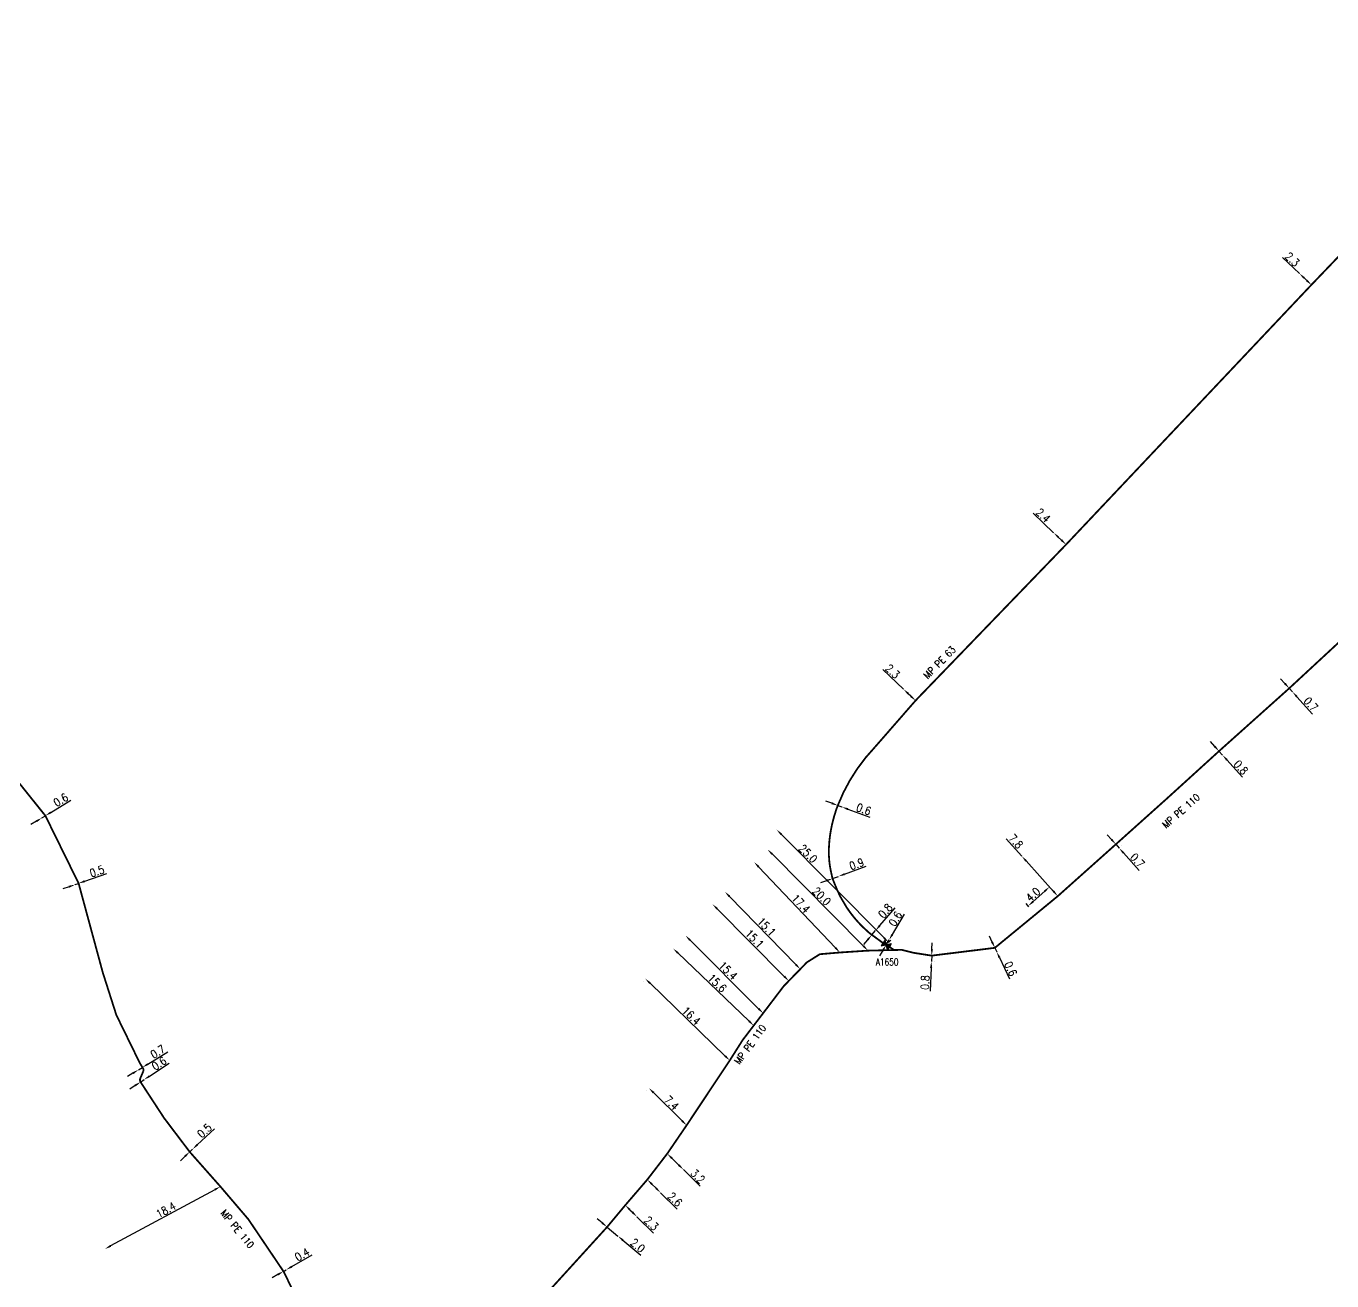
# Model space of a CAD drawing. Header units: millimetres. Extents: x 184308 to 185001, y 126998 to 128012.
# Drawn here: x 184574 to 184756.8, y 127266.4 to 127442.1 of the extents above; entities that cross this region are included whole.
import ezdxf
from ezdxf.enums import TextEntityAlignment as Align

# ---------------------------------------------------------------- set-up
doc = ezdxf.new("R2010")
doc.units = ezdxf.units.MM
doc.header["$PDMODE"] = 34
doc.layers.get('0').update_dxf_attribs({"linetype": 'CONTINUOUS'})
doc.layers.get('DEFPOINTS').update_dxf_attribs({"linetype": 'CONTINUOUS'})
doc.layers.add('G_120', color=4, linetype='CONTINUOUS')
doc.layers.add('G_300', color=7, linetype='CONTINUOUS')
doc.styles.add('G_ROMANS', font='ROMANS.SHX', dxfattribs={"width": 0.75})
doc.styles.get("Standard").update_dxf_attribs({"font": 'romans.shx', "width": 0.85})
doc.linetypes.add('G_TYPB_PE', pattern='A,5,-0.3,["o",Standard,S=1.5,R=0,X=0,Y=-0.5],-1.65', length=6.95)
doc.dimstyles.get("Standard").update_dxf_attribs({"dimtxt": 1.5, "dimasz": 1.2, "dimexe": 0.625, "dimexo": 0.625, "dimgap": 0.25, "dimtad": 1, "dimdec": 1, "dimzin": 0, "dimdsep": 46, "dimtxsty": 'Standard', "dimcen": -0.5, "dimadec": 0, "dimazin": 0, "dimtfac": 1, "dimtdec": 1, "dimtmove": 0, "dimatfit": 3, "dimfxl": 0, "dimtolj": 1, "dimtzin": 0, "dimarcsym": 0})

# ---------------------------------------------------------------- blocks, each defined once
blk = doc.blocks.new('*D51')
at = {"layer": 'DEFPOINTS', "color": 0, "linetype": 'Continuous', "transparency": 16777216}
for p in [(184589.76, 127295.99), (184590.31, 127296.33), (184590.31, 127296.33)]:
    blk.add_point(p, dxfattribs=at)
at = {"layer": 'G_120', "color": 0, "linetype": 'Continuous', "lineweight": -2, "transparency": 16777216}
for p, q in [((184591.08, 127296.79), (184593.88, 127298.5)), ((184589.76, 127295.99), (184590.31, 127296.33)), ((184588.99, 127295.52), (184588.22, 127295.05))]:
    blk.add_line(p, q, dxfattribs=at)
at = {"layer": 'G_120', "color": 0, "linetype": 'Continuous', "transparency": 16777216}
for points in [[(184588.91, 127295.64), (184589.07, 127295.39), (184589.76, 127295.99)], [(184591, 127296.92), (184591.16, 127296.67), (184590.31, 127296.33)]]:
    blk.add_solid(points, dxfattribs=at)
at = {"layer": 'G_120', "color": 0, "linetype": 'Continuous', "transparency": 16777216, "insert": (184592.47, 127298.52), "char_height": 1.125, "attachment_point": 5, "rotation": 31.408}
blk.add_mtext('\\A1;0.7', dxfattribs=at)
blk = doc.blocks.new('*D52')
at = {"layer": 'DEFPOINTS', "color": 0, "linetype": 'Continuous', "transparency": 16777216}
for p in [(184590.05, 127294.28), (184590.05, 127294.28), (184590.55, 127294.61)]:
    blk.add_point(p, dxfattribs=at)
at = {"layer": 'G_120', "color": 0, "linetype": 'Continuous', "lineweight": -2, "transparency": 16777216}
for p, q in [((184591.31, 127295.11), (184594.05, 127296.91)), ((184590.05, 127294.28), (184590.55, 127294.61)), ((184589.3, 127293.79), (184588.54, 127293.3))]:
    blk.add_line(p, q, dxfattribs=at)
at = {"layer": 'G_120', "color": 0, "linetype": 'Continuous', "transparency": 16777216}
for points in [[(184589.22, 127293.92), (184589.38, 127293.66), (184590.05, 127294.28)], [(184591.22, 127295.23), (184591.39, 127294.98), (184590.55, 127294.61)]]:
    blk.add_solid(points, dxfattribs=at)
at = {"layer": 'G_120', "color": 0, "linetype": 'Continuous', "transparency": 16777216, "insert": (184592.64, 127296.88), "char_height": 1.125, "attachment_point": 5, "rotation": 33.2726}
blk.add_mtext('\\A1;0.6', dxfattribs=at)
blk = doc.blocks.new('*D53')
at = {"layer": 'DEFPOINTS', "color": 0, "linetype": 'Continuous', "transparency": 16777216}
for p in [(184597.33, 127284.88), (184596.93, 127284.5), (184596.93, 127284.5)]:
    blk.add_point(p, dxfattribs=at)
at = {"layer": 'G_120', "color": 0, "linetype": 'Continuous', "lineweight": -2, "transparency": 16777216}
for p, q in [((184597.99, 127285.49), (184600.38, 127287.73)), ((184596.93, 127284.5), (184597.33, 127284.88)), ((184596.27, 127283.89), (184595.62, 127283.27))]:
    blk.add_line(p, q, dxfattribs=at)
at = {"layer": 'G_120', "color": 0, "linetype": 'Continuous', "transparency": 16777216}
for points in [[(184597.88, 127285.6), (184598.09, 127285.38), (184597.33, 127284.88)], [(184596.17, 127284), (184596.38, 127283.78), (184596.93, 127284.5)]]:
    blk.add_solid(points, dxfattribs=at)
at = {"layer": 'G_120', "color": 0, "linetype": 'Continuous', "transparency": 16777216, "insert": (184599, 127287.47), "char_height": 1.125, "attachment_point": 5, "rotation": 43.1225}
blk.add_mtext('\\A1;0.5', dxfattribs=at)
blk = doc.blocks.new('*D54')
at = {"layer": 'DEFPOINTS', "color": 0, "linetype": 'Continuous', "transparency": 16777216}
for p in [(184576.24, 127331.25), (184576.24, 127331.25), (184576.73, 127331.55)]:
    blk.add_point(p, dxfattribs=at)
at = {"layer": 'G_120', "color": 0, "linetype": 'Continuous', "lineweight": -2, "transparency": 16777216}
for p, q in [((184577.5, 127332.02), (184580.29, 127333.74)), ((184575.47, 127330.78), (184574.7, 127330.31)), ((184576.24, 127331.25), (184576.73, 127331.55))]:
    blk.add_line(p, q, dxfattribs=at)
at = {"layer": 'G_120', "color": 0, "linetype": 'Continuous', "transparency": 16777216}
for points in [[(184575.39, 127330.91), (184575.55, 127330.65), (184576.24, 127331.25)], [(184577.42, 127332.15), (184577.58, 127331.9), (184576.73, 127331.55)]]:
    blk.add_solid(points, dxfattribs=at)
at = {"layer": 'G_120', "color": 0, "linetype": 'Continuous', "transparency": 16777216, "insert": (184578.89, 127333.76), "char_height": 1.125, "attachment_point": 5, "rotation": 31.5498}
blk.add_mtext('\\A1;0.6', dxfattribs=at)
blk = doc.blocks.new('*D55')
at = {"layer": 'DEFPOINTS', "color": 0, "linetype": 'Continuous', "transparency": 16777216}
for p in [(184580.89, 127321.91), (184580.89, 127321.91), (184581.38, 127322.09)]:
    blk.add_point(p, dxfattribs=at)
at = {"layer": 'G_120', "color": 0, "linetype": 'Continuous', "lineweight": -2, "transparency": 16777216}
for p, q in [((184582.23, 127322.38), (184585.32, 127323.47)), ((184580.04, 127321.62), (184579.19, 127321.32)), ((184580.89, 127321.91), (184581.38, 127322.09))]:
    blk.add_line(p, q, dxfattribs=at)
at = {"layer": 'G_120', "color": 0, "linetype": 'Continuous', "transparency": 16777216}
for points in [[(184579.99, 127321.76), (184580.09, 127321.47), (184580.89, 127321.91)], [(184582.18, 127322.53), (184582.28, 127322.24), (184581.38, 127322.09)]]:
    blk.add_solid(points, dxfattribs=at)
at = {"layer": 'G_120', "color": 0, "linetype": 'Continuous', "transparency": 16777216, "insert": (184583.95, 127323.78), "char_height": 1.125, "attachment_point": 5, "rotation": 19.3499}
blk.add_mtext('\\A1;0.5', dxfattribs=at)
blk = doc.blocks.new('*D56')
at = {"layer": 'DEFPOINTS', "color": 0, "linetype": 'Continuous', "transparency": 16777216}
for p in [(184610.05, 127267.78), (184610.43, 127267.99), (184610.43, 127267.99)]:
    blk.add_point(p, dxfattribs=at)
at = {"layer": 'G_120', "color": 0, "linetype": 'Continuous', "lineweight": -2, "transparency": 16777216}
for p, q in [((184611.21, 127268.44), (184614.09, 127270.09)), ((184609.27, 127267.33), (184608.49, 127266.89)), ((184610.05, 127267.78), (184610.43, 127267.99))]:
    blk.add_line(p, q, dxfattribs=at)
at = {"layer": 'G_120', "color": 0, "linetype": 'Continuous', "transparency": 16777216}
for points in [[(184611.13, 127268.57), (184611.28, 127268.31), (184610.43, 127267.99)], [(184609.2, 127267.46), (184609.35, 127267.2), (184610.05, 127267.78)]]:
    blk.add_solid(points, dxfattribs=at)
at = {"layer": 'G_120', "color": 0, "linetype": 'Continuous', "transparency": 16777216, "insert": (184612.67, 127270.14), "char_height": 1.125, "attachment_point": 5, "rotation": 29.7755}
blk.add_mtext('\\A1;0.4', dxfattribs=at)
blk = doc.blocks.new('*D59')
at = {"layer": 'DEFPOINTS', "color": 0, "linetype": 'Continuous', "transparency": 16777216}
for p in [(184655.34, 127273.98), (184655.34, 127273.98), (184656.86, 127272.72)]:
    blk.add_point(p, dxfattribs=at)
at = {"layer": 'G_120', "color": 0, "linetype": 'Continuous', "lineweight": -2, "transparency": 16777216}
for p, q in [((184654.65, 127274.56), (184653.96, 127275.13)), ((184655.34, 127273.98), (184656.86, 127272.72)), ((184657.55, 127272.15), (184660.07, 127270.05))]:
    blk.add_line(p, q, dxfattribs=at)
at = {"layer": 'G_120', "color": 0, "linetype": 'Continuous', "transparency": 16777216}
for points in [[(184654.75, 127274.67), (184654.56, 127274.44), (184655.34, 127273.98)], [(184657.64, 127272.26), (184657.45, 127272.03), (184656.86, 127272.72)]]:
    blk.add_solid(points, dxfattribs=at)
at = {"layer": 'G_120', "color": 0, "linetype": 'Continuous', "transparency": 16777216, "insert": (184659.63, 127271.39), "char_height": 1.125, "attachment_point": 5, "rotation": 320.2237}
blk.add_mtext('\\A1;2.0', dxfattribs=at)
blk = doc.blocks.new('*D61')
at = {"layer": 'DEFPOINTS', "color": 0, "linetype": 'Continuous', "transparency": 16777216}
for p in [(184657.89, 127277.04), (184659.52, 127275.42), (184659.52, 127275.42)]:
    blk.add_point(p, dxfattribs=at)
at = {"layer": 'G_120', "color": 0, "linetype": 'Continuous', "lineweight": -2, "transparency": 16777216}
for p, q in [((184657.56, 127276.7), (184657.56, 127276.7)), ((184658.53, 127276.4), (184658.88, 127276.05)), ((184659.19, 127275.09), (184659.19, 127275.09)), ((184659.52, 127275.42), (184661.85, 127273.12))]:
    blk.add_line(p, q, dxfattribs=at)
at = {"layer": 'G_120', "color": 0, "linetype": 'Continuous', "transparency": 16777216}
for points in [[(184658.63, 127276.51), (184658.42, 127276.3), (184657.89, 127277.04)], [(184658.99, 127276.16), (184658.77, 127275.95), (184659.52, 127275.42)]]:
    blk.add_solid(points, dxfattribs=at)
at = {"layer": 'G_120', "color": 0, "linetype": 'Continuous', "transparency": 16777216, "insert": (184661.53, 127274.49), "char_height": 1.125, "attachment_point": 5, "rotation": 315.3921}
blk.add_mtext('\\A1;2.3', dxfattribs=at)
blk = doc.blocks.new('*D62')
at = {"layer": 'DEFPOINTS', "color": 0, "linetype": 'Continuous', "transparency": 16777216}
for p in [(184660.97, 127280.62), (184662.83, 127278.78), (184662.83, 127278.78)]:
    blk.add_point(p, dxfattribs=at)
at = {"layer": 'G_120', "color": 0, "linetype": 'Continuous', "lineweight": -2, "transparency": 16777216}
for p, q in [((184661.61, 127279.99), (184662.19, 127279.41)), ((184662.83, 127278.78), (184665.17, 127276.48))]:
    blk.add_line(p, q, dxfattribs=at)
at = {"layer": 'G_120', "color": 0, "linetype": 'Continuous', "transparency": 16777216}
for points in [[(184661.72, 127280.09), (184661.51, 127279.88), (184660.97, 127280.62)], [(184662.3, 127279.52), (184662.09, 127279.31), (184662.83, 127278.78)]]:
    blk.add_solid(points, dxfattribs=at)
at = {"layer": 'G_120', "color": 0, "linetype": 'Continuous', "transparency": 16777216, "insert": (184664.85, 127277.85), "char_height": 1.125, "attachment_point": 5, "rotation": 315.3921}
blk.add_mtext('\\A1;2.6', dxfattribs=at)
blk = doc.blocks.new('*D63')
at = {"layer": 'DEFPOINTS', "color": 0, "linetype": 'Continuous', "transparency": 16777216}
for p in [(184663.76, 127284.25), (184666.03, 127282.02), (184666.03, 127282.02)]:
    blk.add_point(p, dxfattribs=at)
at = {"layer": 'G_120', "color": 0, "linetype": 'Continuous', "lineweight": -2, "transparency": 16777216}
for p, q in [((184664.41, 127283.62), (184665.39, 127282.65)), ((184666.03, 127282.02), (184668.36, 127279.72))]:
    blk.add_line(p, q, dxfattribs=at)
at = {"layer": 'G_120', "color": 0, "linetype": 'Continuous', "transparency": 16777216}
for points in [[(184664.51, 127283.72), (184664.3, 127283.51), (184663.76, 127284.25)], [(184665.49, 127282.76), (184665.28, 127282.54), (184666.03, 127282.02)]]:
    blk.add_solid(points, dxfattribs=at)
at = {"layer": 'G_120', "color": 0, "linetype": 'Continuous', "transparency": 16777216, "insert": (184668.04, 127281.08), "char_height": 1.125, "attachment_point": 5, "rotation": 315.3921}
blk.add_mtext('\\A1;3.2', dxfattribs=at)
blk = doc.blocks.new('*D64')
at = {"layer": 'DEFPOINTS', "color": 0, "linetype": 'Continuous', "transparency": 16777216}
for p in [(184700.73, 127311.15), (184700.73, 127311.15), (184700.77, 127311.97)]:
    blk.add_point(p, dxfattribs=at)
at = {"layer": 'G_120', "color": 0, "linetype": 'Continuous', "lineweight": -2, "transparency": 16777216}
for p, q in [((184700.81, 127312.87), (184700.84, 127313.77)), ((184700.77, 127311.97), (184700.73, 127311.15)), ((184701.2, 127311.13), (184701.2, 127311.13)), ((184701.23, 127311.95), (184701.23, 127311.95)), ((184700.69, 127310.25), (184700.55, 127306.98))]:
    blk.add_line(p, q, dxfattribs=at)
at = {"layer": 'G_120', "color": 0, "linetype": 'Continuous', "transparency": 16777216}
for points in [[(184700.66, 127312.88), (184700.95, 127312.86), (184700.77, 127311.97)], [(184700.54, 127310.26), (184700.84, 127310.25), (184700.73, 127311.15)]]:
    blk.add_solid(points, dxfattribs=at)
at = {"layer": 'G_120', "color": 0, "linetype": 'Continuous', "transparency": 16777216, "insert": (184699.85, 127308.2), "char_height": 1.125, "attachment_point": 5, "rotation": 87.5182}
blk.add_mtext('\\A1;0.8', dxfattribs=at)
blk = doc.blocks.new('*D65')
at = {"layer": 'DEFPOINTS', "color": 0, "linetype": 'Continuous', "transparency": 16777216}
for p in [(184709.61, 127313.06), (184709.87, 127312.51), (184709.87, 127312.51)]:
    blk.add_point(p, dxfattribs=at)
at = {"layer": 'G_120', "color": 0, "linetype": 'Continuous', "lineweight": -2, "transparency": 16777216}
for p, q in [((184709.23, 127313.87), (184708.84, 127314.68)), ((184709.61, 127313.06), (184709.87, 127312.51)), ((184710.26, 127311.7), (184711.66, 127308.73))]:
    blk.add_line(p, q, dxfattribs=at)
at = {"layer": 'G_120', "color": 0, "linetype": 'Continuous', "transparency": 16777216}
for points in [[(184709.36, 127313.94), (184709.09, 127313.81), (184709.61, 127313.06)], [(184710.39, 127311.76), (184710.12, 127311.63), (184709.87, 127312.51)]]:
    blk.add_solid(points, dxfattribs=at)
at = {"layer": 'G_120', "color": 0, "linetype": 'Continuous', "transparency": 16777216, "insert": (184711.83, 127310.13), "char_height": 1.125, "attachment_point": 5, "rotation": 295.3731}
blk.add_mtext('\\A1;0.6', dxfattribs=at)
blk = doc.blocks.new('*D66')
at = {"layer": 'DEFPOINTS', "color": 0, "linetype": 'Continuous', "transparency": 16777216}
for p in [(184726.54, 127327.55), (184727.01, 127327.02), (184727.01, 127327.02)]:
    blk.add_point(p, dxfattribs=at)
at = {"layer": 'G_120', "color": 0, "linetype": 'Continuous', "lineweight": -2, "transparency": 16777216}
for p, q in [((184725.94, 127328.22), (184725.34, 127328.89)), ((184726.54, 127327.55), (184727.01, 127327.02)), ((184726.89, 127327.86), (184726.89, 127327.86)), ((184727.36, 127327.33), (184727.36, 127327.33)), ((184727.61, 127326.35), (184729.8, 127323.91))]:
    blk.add_line(p, q, dxfattribs=at)
at = {"layer": 'G_120', "color": 0, "linetype": 'Continuous', "transparency": 16777216}
for points in [[(184726.05, 127328.32), (184725.83, 127328.12), (184726.54, 127327.55)], [(184727.72, 127326.45), (184727.5, 127326.25), (184727.01, 127327.02)]]:
    blk.add_solid(points, dxfattribs=at)
at = {"layer": 'G_120', "color": 0, "linetype": 'Continuous', "transparency": 16777216, "insert": (184729.56, 127325.29), "char_height": 1.125, "attachment_point": 5, "rotation": 311.8106}
blk.add_mtext('\\A1;0.7', dxfattribs=at)
blk = doc.blocks.new('*D67')
at = {"layer": 'DEFPOINTS', "color": 0, "linetype": 'Continuous', "transparency": 16777216}
for p in [(184740.98, 127340.59), (184741.49, 127340.03), (184741.49, 127340.03)]:
    blk.add_point(p, dxfattribs=at)
at = {"layer": 'G_120', "color": 0, "linetype": 'Continuous', "lineweight": -2, "transparency": 16777216}
for p, q in [((184740.38, 127341.26), (184739.77, 127341.93)), ((184740.98, 127340.59), (184741.49, 127340.03)), ((184742.09, 127339.36), (184744.29, 127336.93))]:
    blk.add_line(p, q, dxfattribs=at)
at = {"layer": 'G_120', "color": 0, "linetype": 'Continuous', "transparency": 16777216}
for points in [[(184740.49, 127341.36), (184740.26, 127341.16), (184740.98, 127340.59)], [(184742.21, 127339.46), (184741.98, 127339.26), (184741.49, 127340.03)]]:
    blk.add_solid(points, dxfattribs=at)
at = {"layer": 'G_120', "color": 0, "linetype": 'Continuous', "transparency": 16777216, "insert": (184744.05, 127338.31), "char_height": 1.125, "attachment_point": 5, "rotation": 312.1318}
blk.add_mtext('\\A1;0.8', dxfattribs=at)
blk = doc.blocks.new('*D69')
at = {"layer": 'DEFPOINTS', "color": 0, "linetype": 'Continuous', "transparency": 16777216}
for p in [(184750.81, 127349.39), (184751.28, 127348.88), (184751.28, 127348.88)]:
    blk.add_point(p, dxfattribs=at)
at = {"layer": 'G_120', "color": 0, "linetype": 'Continuous', "lineweight": -2, "transparency": 16777216}
for p, q in [((184750.21, 127350.06), (184749.6, 127350.73)), ((184750.81, 127349.39), (184751.28, 127348.88)), ((184751.88, 127348.21), (184754.08, 127345.78))]:
    blk.add_line(p, q, dxfattribs=at)
at = {"layer": 'G_120', "color": 0, "linetype": 'Continuous', "transparency": 16777216}
for points in [[(184750.32, 127350.16), (184750.09, 127349.96), (184750.81, 127349.39)], [(184751.99, 127348.31), (184751.77, 127348.11), (184751.28, 127348.88)]]:
    blk.add_solid(points, dxfattribs=at)
at = {"layer": 'G_120', "color": 0, "linetype": 'Continuous', "transparency": 16777216, "insert": (184753.84, 127347.16), "char_height": 1.125, "attachment_point": 5, "rotation": 312.1318}
blk.add_mtext('\\A1;0.7', dxfattribs=at)
blk = doc.blocks.new('G_300_04')
at = {"linetype": 'Continuous'}
h = blk.add_hatch(color=0, dxfattribs=at)
h.paths.add_polyline_path([(-0.5, 0.5), (-0.5, -0.5), (0, 0)])
h.paths.add_polyline_path([(0.5, 0.5), (0, 0), (0.5, -0.5)])
at = {"color": 0, "linetype": 'Continuous', "flags": 128}
blk.add_lwpolyline([(-0.5, -0.5), (0.5, 0.5), (0.5, -0.5), (-0.5, 0.5)], close=True, dxfattribs=at)
at = {"color": 0, "linetype": 'Continuous', "width": 0.75}
blk.add_attdef('NUM', text='', height=1, dxfattribs=at).set_placement((0, 1.78), align=Align.MIDDLE_CENTER)
at = {"color": 0, "linetype": 'Continuous', "width": 0.75, "flags": 3}
for tag, p in [('DEF_LEG', (0, -5)), ('DEF_COUP', (0, -7.5)), ('DEF_TYPE', (0, -10))]:
    blk.add_attdef(tag, text='', height=1.2, dxfattribs=at).set_placement(p, align=Align.MIDDLE)
blk = doc.blocks.new('*D102')
at = {"layer": 'DEFPOINTS', "color": 0, "linetype": 'Continuous', "transparency": 16777216}
for p in [(184718.42, 127320.3), (184714.29, 127318.93), (184714.7, 127318.47)]:
    blk.add_point(p, dxfattribs=at)
at = {"layer": 'G_120', "color": 0, "linetype": 'Continuous', "lineweight": -2, "transparency": 16777216}
for p, q in [((184718.11, 127320.65), (184716.95, 127321.94)), ((184716.59, 127320.99), (184714.96, 127319.53)), ((184714.39, 127318.82), (184713.98, 127319.28))]:
    blk.add_line(p, q, dxfattribs=at)
at = {"layer": 'G_120', "color": 0, "linetype": 'Continuous', "transparency": 16777216}
for points in [[(184716.49, 127321.1), (184716.69, 127320.88), (184717.26, 127321.59)], [(184714.86, 127319.64), (184715.06, 127319.42), (184714.29, 127318.93)]]:
    blk.add_solid(points, dxfattribs=at)
at = {"layer": 'G_120', "color": 0, "linetype": 'Continuous', "transparency": 16777216, "insert": (184714.95, 127320.53), "char_height": 1.125, "attachment_point": 5, "rotation": 41.8209}
blk.add_mtext('\\A1;4.0', dxfattribs=at)
blk = doc.blocks.new('*D103')
at = {"layer": 'DEFPOINTS', "color": 0, "linetype": 'Continuous', "transparency": 16777216}
for p in [(184713.39, 127325.89), (184713.39, 127325.89), (184718.42, 127320.3)]:
    blk.add_point(p, dxfattribs=at)
at = {"layer": 'G_120', "color": 0, "linetype": 'Continuous', "lineweight": -2, "transparency": 16777216}
for p, q in [((184713.39, 127325.89), (184711.2, 127328.33)), ((184717.82, 127320.97), (184713.99, 127325.22))]:
    blk.add_line(p, q, dxfattribs=at)
at = {"layer": 'G_120', "color": 0, "linetype": 'Continuous', "transparency": 16777216}
for points in [[(184714.1, 127325.32), (184713.88, 127325.12), (184713.39, 127325.89)], [(184717.93, 127321.07), (184717.71, 127320.87), (184718.42, 127320.3)]]:
    blk.add_solid(points, dxfattribs=at)
at = {"layer": 'G_120', "color": 0, "linetype": 'Continuous', "transparency": 16777216, "insert": (184712.55, 127327.95), "char_height": 1.125, "attachment_point": 5, "rotation": 311.9809}
blk.add_mtext('\\A1;7.8', dxfattribs=at)
blk = doc.blocks.new('*D113')
at = {"layer": 'DEFPOINTS', "color": 0, "linetype": 'Continuous', "transparency": 16777216}
for p in [(184661.19, 127293.43), (184661.19, 127293.43), (184666.47, 127288.22)]:
    blk.add_point(p, dxfattribs=at)
at = {"layer": 'G_120', "color": 0, "linetype": 'Continuous', "lineweight": -2, "transparency": 16777216}
for p, q in [((184660.86, 127293.09), (184660.86, 127293.09)), ((184665.83, 127288.85), (184661.83, 127292.79)), ((184666.14, 127287.88), (184666.14, 127287.88))]:
    blk.add_line(p, q, dxfattribs=at)
at = {"layer": 'G_120', "color": 0, "linetype": 'Continuous', "transparency": 16777216}
for points in [[(184661.94, 127292.9), (184661.73, 127292.69), (184661.19, 127293.43)], [(184665.94, 127288.96), (184665.73, 127288.74), (184666.47, 127288.22)]]:
    blk.add_solid(points, dxfattribs=at)
at = {"layer": 'G_120', "color": 0, "linetype": 'Continuous', "transparency": 16777216, "insert": (184664.36, 127291.36), "char_height": 1.125, "attachment_point": 5, "rotation": 315.3921}
blk.add_mtext('\\A1;7.4', dxfattribs=at)
blk = doc.blocks.new('*D114')
at = {"layer": 'DEFPOINTS', "color": 0, "linetype": 'Continuous', "transparency": 16777216}
for p in [(184671.84, 127320.9), (184671.84, 127320.9), (184682.38, 127310.08)]:
    blk.add_point(p, dxfattribs=at)
at = {"layer": 'G_120', "color": 0, "linetype": 'Continuous', "lineweight": -2, "transparency": 16777216}
blk.add_line((184681.75, 127310.72), (184672.47, 127320.26), dxfattribs=at)
at = {"layer": 'G_120', "color": 0, "linetype": 'Continuous', "transparency": 16777216}
for points in [[(184672.58, 127320.36), (184672.36, 127320.15), (184671.84, 127320.9)], [(184681.86, 127310.83), (184681.65, 127310.62), (184682.38, 127310.08)]]:
    blk.add_solid(points, dxfattribs=at)
at = {"layer": 'G_120', "color": 0, "linetype": 'Continuous', "transparency": 16777216, "insert": (184677.65, 127316.01), "char_height": 1.125, "attachment_point": 5, "rotation": 314.2357}
blk.add_mtext('\\A1;15.1', dxfattribs=at)
blk = doc.blocks.new('*D115')
at = {"layer": 'DEFPOINTS', "color": 0, "linetype": 'Continuous', "transparency": 16777216}
for p in [(184666.32, 127314.77), (184666.32, 127314.77), (184677.18, 127303.91)]:
    blk.add_point(p, dxfattribs=at)
at = {"layer": 'G_120', "color": 0, "linetype": 'Continuous', "lineweight": -2, "transparency": 16777216}
blk.add_line((184676.54, 127304.54), (184666.96, 127314.14), dxfattribs=at)
at = {"layer": 'G_120', "color": 0, "linetype": 'Continuous', "transparency": 16777216}
for points in [[(184667.06, 127314.24), (184666.85, 127314.03), (184666.32, 127314.77)], [(184676.65, 127304.65), (184676.43, 127304.44), (184677.18, 127303.91)]]:
    blk.add_solid(points, dxfattribs=at)
at = {"layer": 'G_120', "color": 0, "linetype": 'Continuous', "transparency": 16777216, "insert": (184672.28, 127309.87), "char_height": 1.125, "attachment_point": 5, "rotation": 314.9804}
blk.add_mtext('\\A1;15.4', dxfattribs=at)
blk = doc.blocks.new('*D116')
at = {"layer": 'DEFPOINTS', "color": 0, "linetype": 'Continuous', "transparency": 16777216}
for p in [(184660.7, 127308.74), (184660.7, 127308.74), (184672.51, 127297.3)]:
    blk.add_point(p, dxfattribs=at)
at = {"layer": 'G_120', "color": 0, "linetype": 'Continuous', "lineweight": -2, "transparency": 16777216}
for p, q in [((184660.37, 127308.4), (184660.37, 127308.4)), ((184671.86, 127297.92), (184661.35, 127308.11)), ((184672.18, 127296.96), (184672.18, 127296.96))]:
    blk.add_line(p, q, dxfattribs=at)
at = {"layer": 'G_120', "color": 0, "linetype": 'Continuous', "transparency": 16777216}
for points in [[(184661.45, 127308.22), (184661.24, 127308), (184660.7, 127308.74)], [(184671.97, 127298.03), (184671.76, 127297.81), (184672.51, 127297.3)]]:
    blk.add_solid(points, dxfattribs=at)
at = {"layer": 'G_120', "color": 0, "linetype": 'Continuous', "transparency": 16777216, "insert": (184667.13, 127303.55), "char_height": 1.125, "attachment_point": 5, "rotation": 315.9088}
blk.add_mtext('\\A1;16.4', dxfattribs=at)
blk = doc.blocks.new('*D117')
at = {"layer": 'DEFPOINTS', "color": 0, "linetype": 'Continuous', "transparency": 16777216}
for p in [(184677.8, 127326.84), (184677.8, 127326.84), (184691.86, 127312.67)]:
    blk.add_point(p, dxfattribs=at)
at = {"layer": 'G_120', "color": 0, "linetype": 'Continuous', "lineweight": -2, "transparency": 16777216}
blk.add_line((184691.22, 127313.31), (184678.44, 127326.2), dxfattribs=at)
at = {"layer": 'G_120', "color": 0, "linetype": 'Continuous', "transparency": 16777216}
for points in [[(184678.54, 127326.3), (184678.33, 127326.09), (184677.8, 127326.84)], [(184691.33, 127313.41), (184691.12, 127313.2), (184691.86, 127312.67)]]:
    blk.add_solid(points, dxfattribs=at)
at = {"layer": 'G_120', "color": 0, "linetype": 'Continuous', "transparency": 16777216, "insert": (184685.36, 127320.28), "char_height": 1.125, "attachment_point": 5, "rotation": 314.7671}
blk.add_mtext('\\A1;20.0', dxfattribs=at)
blk = doc.blocks.new('*D118')
at = {"layer": 'DEFPOINTS', "color": 0, "linetype": 'Continuous', "transparency": 16777216}
for p in [(184675.93, 127325.06), (184675.93, 127325.06), (184687.93, 127312.41)]:
    blk.add_point(p, dxfattribs=at)
at = {"layer": 'G_120', "color": 0, "linetype": 'Continuous', "lineweight": -2, "transparency": 16777216}
blk.add_line((184687.31, 127313.06), (184676.55, 127324.4), dxfattribs=at)
at = {"layer": 'G_120', "color": 0, "linetype": 'Continuous', "transparency": 16777216}
for points in [[(184676.65, 127324.51), (184676.44, 127324.3), (184675.93, 127325.06)], [(184687.42, 127313.16), (184687.2, 127312.96), (184687.93, 127312.41)]]:
    blk.add_solid(points, dxfattribs=at)
at = {"layer": 'G_120', "color": 0, "linetype": 'Continuous', "transparency": 16777216, "insert": (184682.47, 127319.25), "char_height": 1.125, "attachment_point": 5, "rotation": 313.5072}
blk.add_mtext('\\A1;17.4', dxfattribs=at)
blk = doc.blocks.new('*D119')
at = {"layer": 'DEFPOINTS', "color": 0, "linetype": 'Continuous', "transparency": 16777216}
for p in [(184670.1, 127319.17), (184670.1, 127319.17), (184680.77, 127308.43)]:
    blk.add_point(p, dxfattribs=at)
at = {"layer": 'G_120', "color": 0, "linetype": 'Continuous', "lineweight": -2, "transparency": 16777216}
blk.add_line((184680.14, 127309.06), (184670.73, 127318.53), dxfattribs=at)
at = {"layer": 'G_120', "color": 0, "linetype": 'Continuous', "transparency": 16777216}
for points in [[(184670.84, 127318.64), (184670.63, 127318.43), (184670.1, 127319.17)], [(184680.25, 127309.17), (184680.03, 127308.96), (184680.77, 127308.43)]]:
    blk.add_solid(points, dxfattribs=at)
at = {"layer": 'G_120', "color": 0, "linetype": 'Continuous', "transparency": 16777216, "insert": (184675.97, 127314.33), "char_height": 1.125, "attachment_point": 5, "rotation": 314.8033}
blk.add_mtext('\\A1;15.1', dxfattribs=at)
blk = doc.blocks.new('*D120')
at = {"layer": 'DEFPOINTS', "color": 0, "linetype": 'Continuous', "transparency": 16777216}
for p in [(184664.59, 127312.97), (184664.59, 127312.97), (184675.86, 127302.18)]:
    blk.add_point(p, dxfattribs=at)
at = {"layer": 'G_120', "color": 0, "linetype": 'Continuous', "lineweight": -2, "transparency": 16777216}
blk.add_line((184675.21, 127302.8), (184665.24, 127312.34), dxfattribs=at)
at = {"layer": 'G_120', "color": 0, "linetype": 'Continuous', "transparency": 16777216}
for points in [[(184665.35, 127312.45), (184665.14, 127312.24), (184664.59, 127312.97)], [(184675.32, 127302.91), (184675.11, 127302.7), (184675.86, 127302.18)]]:
    blk.add_solid(points, dxfattribs=at)
at = {"layer": 'G_120', "color": 0, "linetype": 'Continuous', "transparency": 16777216, "insert": (184670.75, 127308.12), "char_height": 1.125, "attachment_point": 5, "rotation": 316.2559}
blk.add_mtext('\\A1;15.6', dxfattribs=at)
blk = doc.blocks.new('*D121')
at = {"layer": 'DEFPOINTS', "color": 0, "linetype": 'Continuous', "transparency": 16777216}
for p in [(184601.23, 127279.64), (184585.07, 127270.91), (184585.07, 127270.91)]:
    blk.add_point(p, dxfattribs=at)
at = {"layer": 'G_120', "color": 0, "linetype": 'Continuous', "lineweight": -2, "transparency": 16777216}
blk.add_line((184600.44, 127279.21), (184585.86, 127271.34), dxfattribs=at)
at = {"layer": 'G_120', "color": 0, "linetype": 'Continuous', "transparency": 16777216}
for points in [[(184600.37, 127279.34), (184600.51, 127279.08), (184601.23, 127279.64)], [(184585.79, 127271.47), (184585.93, 127271.21), (184585.07, 127270.91)]]:
    blk.add_solid(points, dxfattribs=at)
at = {"layer": 'G_120', "color": 0, "linetype": 'Continuous', "transparency": 16777216, "insert": (184593.6, 127276.37), "char_height": 1.125, "attachment_point": 5, "rotation": 28.3521}
blk.add_mtext('\\A1;18.4', dxfattribs=at)
blk = doc.blocks.new('*D138')
at = {"layer": 'DEFPOINTS', "color": 0, "linetype": 'Continuous', "transparency": 16777216}
for p in [(184692.4, 127314.88), (184692.92, 127315.49), (184692.92, 127315.49)]:
    blk.add_point(p, dxfattribs=at)
at = {"layer": 'G_120', "color": 0, "linetype": 'Continuous', "lineweight": -2, "transparency": 16777216}
for p, q in [((184693.5, 127316.17), (184695.64, 127318.66)), ((184691.81, 127314.2), (184691.23, 127313.51)), ((184692.4, 127314.88), (184692.92, 127315.49))]:
    blk.add_line(p, q, dxfattribs=at)
at = {"layer": 'G_120', "color": 0, "linetype": 'Continuous', "transparency": 16777216}
for points in [[(184693.39, 127316.27), (184693.62, 127316.07), (184692.92, 127315.49)], [(184691.7, 127314.29), (184691.93, 127314.1), (184692.4, 127314.88)]]:
    blk.add_solid(points, dxfattribs=at)
at = {"layer": 'G_120', "color": 0, "linetype": 'Continuous', "transparency": 16777216, "insert": (184694.29, 127318.24), "char_height": 1.125, "attachment_point": 5, "rotation": 49.4087}
blk.add_mtext('\\A1;0.8', dxfattribs=at)
blk = doc.blocks.new('*D139')
at = {"layer": 'DEFPOINTS', "color": 0, "linetype": 'Continuous', "transparency": 16777216}
for p in [(184686.89, 127322.76), (184687.74, 127323.07), (184687.74, 127323.07)]:
    blk.add_point(p, dxfattribs=at)
at = {"layer": 'G_120', "color": 0, "linetype": 'Continuous', "lineweight": -2, "transparency": 16777216}
for p, q in [((184688.58, 127323.38), (184691.62, 127324.48)), ((184686.04, 127322.46), (184685.2, 127322.15)), ((184686.89, 127322.76), (184687.74, 127323.07))]:
    blk.add_line(p, q, dxfattribs=at)
at = {"layer": 'G_120', "color": 0, "linetype": 'Continuous', "transparency": 16777216}
for points in [[(184688.53, 127323.52), (184688.63, 127323.24), (184687.74, 127323.07)], [(184685.99, 127322.6), (184686.1, 127322.31), (184686.89, 127322.76)]]:
    blk.add_solid(points, dxfattribs=at)
at = {"layer": 'G_120', "color": 0, "linetype": 'Continuous', "transparency": 16777216, "insert": (184690.27, 127324.79), "char_height": 1.125, "attachment_point": 5, "rotation": 19.9739}
blk.add_mtext('\\A1;0.9', dxfattribs=at)
blk = doc.blocks.new('*D140')
at = {"layer": 'DEFPOINTS', "color": 0, "linetype": 'Continuous', "transparency": 16777216}
for p in [(184687.63, 127332.99), (184688.2, 127332.78), (184688.2, 127332.78)]:
    blk.add_point(p, dxfattribs=at)
at = {"layer": 'G_120', "color": 0, "linetype": 'Continuous', "lineweight": -2, "transparency": 16777216}
for p, q in [((184686.79, 127333.3), (184685.94, 127333.61)), ((184687.63, 127332.99), (184688.2, 127332.78)), ((184689.04, 127332.48), (184692.12, 127331.35))]:
    blk.add_line(p, q, dxfattribs=at)
at = {"layer": 'G_120', "color": 0, "linetype": 'Continuous', "transparency": 16777216}
for points in [[(184686.84, 127333.44), (184686.73, 127333.16), (184687.63, 127332.99)], [(184689.09, 127332.62), (184688.99, 127332.34), (184688.2, 127332.78)]]:
    blk.add_solid(points, dxfattribs=at)
at = {"layer": 'G_120', "color": 0, "linetype": 'Continuous', "transparency": 16777216, "insert": (184691.26, 127332.46), "char_height": 1.125, "attachment_point": 5, "rotation": 339.959}
blk.add_mtext('\\A1;0.6', dxfattribs=at)
blk = doc.blocks.new('*D141')
at = {"layer": 'DEFPOINTS', "color": 0, "transparency": 16777216}
for p in [(184679.08, 127329.6), (184679.08, 127329.6), (184694.41, 127313.49)]:
    blk.add_point(p, dxfattribs=at)
at = {"layer": 'G_300', "color": 0, "lineweight": -2, "transparency": 16777216}
for p, q in [((184694.1, 127314.45), (184679.71, 127328.96)), ((184694.74, 127313.82), (184695.07, 127314.15))]:
    blk.add_line(p, q, dxfattribs=at)
at = {"layer": 'G_300', "color": 0, "transparency": 16777216}
for points in [[(184679.82, 127329.07), (184679.61, 127328.86), (184679.08, 127329.6)], [(184694.21, 127314.56), (184694, 127314.35), (184694.74, 127313.82)]]:
    blk.add_solid(points, dxfattribs=at)
at = {"layer": 'G_300', "color": 0, "transparency": 16777216, "insert": (184683.46, 127326.24), "char_height": 1.125, "attachment_point": 5, "rotation": 314.7671}
blk.add_mtext('\\A1;25.0', dxfattribs=at)
blk = doc.blocks.new('*D142')
at = {"layer": 'DEFPOINTS', "color": 0, "linetype": 'Continuous', "transparency": 16777216}
for p in [(184696.84, 127349.25), (184698.51, 127347.67), (184698.51, 127347.67)]:
    blk.add_point(p, dxfattribs=at)
at = {"layer": 'G_120', "color": 0, "linetype": 'Continuous', "lineweight": -2, "transparency": 16777216}
for p, q in [((184696.84, 127349.25), (184693.92, 127352.04)), ((184697.85, 127348.29), (184697.49, 127348.63))]:
    blk.add_line(p, q, dxfattribs=at)
at = {"layer": 'G_120', "color": 0, "linetype": 'Continuous', "transparency": 16777216}
for points in [[(184697.6, 127348.74), (184697.39, 127348.52), (184696.84, 127349.25)], [(184697.96, 127348.39), (184697.75, 127348.18), (184698.51, 127347.67)]]:
    blk.add_solid(points, dxfattribs=at)
at = {"layer": 'G_120', "color": 0, "linetype": 'Continuous', "transparency": 16777216, "insert": (184695.3, 127351.76), "char_height": 1.125, "attachment_point": 5, "rotation": 316.4026}
blk.add_mtext('\\A1;2.3', dxfattribs=at)
blk = doc.blocks.new('*D143')
at = {"layer": 'DEFPOINTS', "color": 0, "linetype": 'Continuous', "transparency": 16777216}
for p in [(184717.84, 127371.17), (184719.58, 127369.51), (184719.58, 127369.51)]:
    blk.add_point(p, dxfattribs=at)
at = {"layer": 'G_120', "color": 0, "linetype": 'Continuous', "lineweight": -2, "transparency": 16777216}
for p, q in [((184717.84, 127371.17), (184714.97, 127373.89)), ((184718.92, 127370.13), (184718.49, 127370.55))]:
    blk.add_line(p, q, dxfattribs=at)
at = {"layer": 'G_120', "color": 0, "linetype": 'Continuous', "transparency": 16777216}
for points in [[(184718.59, 127370.65), (184718.39, 127370.44), (184717.84, 127371.17)], [(184719.03, 127370.24), (184718.82, 127370.02), (184719.58, 127369.51)]]:
    blk.add_solid(points, dxfattribs=at)
at = {"layer": 'G_120', "color": 0, "linetype": 'Continuous', "transparency": 16777216, "insert": (184716.37, 127373.6), "char_height": 1.125, "attachment_point": 5, "rotation": 316.4595}
blk.add_mtext('\\A1;2.4', dxfattribs=at)
blk = doc.blocks.new('*D144')
at = {"layer": 'DEFPOINTS', "color": 0, "linetype": 'Continuous', "transparency": 16777216}
for p in [(184752.24, 127407.45), (184753.91, 127405.86), (184753.91, 127405.86)]:
    blk.add_point(p, dxfattribs=at)
at = {"layer": 'G_120', "color": 0, "linetype": 'Continuous', "lineweight": -2, "transparency": 16777216}
for p, q in [((184752.24, 127407.45), (184749.87, 127409.7)), ((184753.26, 127406.48), (184752.9, 127406.83))]:
    blk.add_line(p, q, dxfattribs=at)
at = {"layer": 'G_120', "color": 0, "linetype": 'Continuous', "transparency": 16777216}
for points in [[(184753, 127406.93), (184752.79, 127406.72), (184752.24, 127407.45)], [(184753.36, 127406.59), (184753.15, 127406.37), (184753.91, 127405.86)]]:
    blk.add_solid(points, dxfattribs=at)
at = {"layer": 'G_120', "color": 0, "linetype": 'Continuous', "transparency": 16777216, "insert": (184751.24, 127409.43), "char_height": 1.125, "attachment_point": 5, "rotation": 316.4793}
blk.add_mtext('\\A1;2.3', dxfattribs=at)
blk = doc.blocks.new('*D148')
at = {"layer": 'DEFPOINTS', "color": 0, "transparency": 16777216}
for p in [(184694.81, 127314.17), (184694.81, 127314.17), (184694.41, 127313.49)]:
    blk.add_point(p, dxfattribs=at)
at = {"layer": 'G_300', "color": 0, "lineweight": -2, "transparency": 16777216}
for p, q in [((184695.27, 127314.94), (184696.95, 127317.76)), ((184694.41, 127313.49), (184694.81, 127314.17)), ((184693.94, 127312.71), (184693.48, 127311.94))]:
    blk.add_line(p, q, dxfattribs=at)
at = {"layer": 'G_300', "color": 0, "transparency": 16777216}
for points in [[(184695.14, 127315.02), (184695.4, 127314.86), (184694.81, 127314.17)], [(184693.82, 127312.79), (184694.07, 127312.64), (184694.41, 127313.49)]]:
    blk.add_solid(points, dxfattribs=at)
at = {"layer": 'G_300', "color": 0, "transparency": 16777216, "insert": (184695.69, 127317.12), "char_height": 1.125, "attachment_point": 5, "rotation": 59.2434}
blk.add_mtext('\\A1;0.6', dxfattribs=at)

msp = doc.modelspace()

# ---------------------------------------------------------------- linework, layer by layer
at = {"layer": 'G_120', "linetype": 'G_TYPB_PE', "ltscale": 0.5, "const_width": 0.25}
msp.add_lwpolyline([(184693.97, 127313.73), (184692.4, 127314.88), (184692.4, 127314.88), (184692.4, 127314.88), (184692.4, 127314.88), (184692.4, 127314.88, -0.040761), (184691.77, 127315.39, -0.015961), (184690.82, 127316.3, -0.020978), (184689.95, 127317.27, -0.025456), (184688.86, 127318.74), (184688.01, 127320.18), (184687.55, 127321.14), (184686.89, 127322.76), (184686.66, 127323.8), (184686.56, 127324.32), (184686.52, 127324.59), (184686.45, 127325.12), (184686.39, 127325.91), (184686.39, 127327.07), (184686.45, 127327.98), (184686.54, 127328.76), (184686.64, 127329.4), (184686.79, 127330.17), (184687.11, 127331.44), (184687.46, 127332.55), (184687.63, 127332.99, -0.098598), (184692.84, 127341.17), (184698.51, 127347.67), (184719.58, 127369.51), (184753.91, 127405.86), (184788.51, 127441.95)], format="xyb", dxfattribs=at)
at = {"layer": 'G_120', "linetype": 'G_TYPB_PE', "ltscale": 0.5}
for points in [[(184760.69, 127358.54, 0.25, 0.25, 0), (184750.81, 127349.39, 0.25, 0.25, 0), (184740.98, 127340.59, 0.25, 0.25, 0), (184733.67, 127333.94, 0.25, 0.25, 0), (184726.54, 127327.55, 0.25, 0.25, 0), (184718.42, 127320.3, 0.25, 0.25, 0), (184718.42, 127320.3, 0.25, 0.25, 0), (184709.61, 127313.06, 0.25, 0.25, 0), (184700.77, 127311.97, 0.25, 0.25, 0), (184698.21, 127312.37, 0.25, 0.25, 0), (184696.59, 127312.78, 0.25, 0.25, 0), (184691.86, 127312.67, 0.25, 0.25, 0), (184687.93, 127312.41, 0.25, 0.25, 0), (184685.11, 127312.17, 0.25, 0.25, 0), (184685.1, 127312.16, 0.25, 0.25, 0), (184683.3, 127311.03, 0.25, 0.25, 0), (184682.38, 127310.08, 0.25, 0.25, 0), (184680.77, 127308.43, 0.25, 0.25, 0), (184680.04, 127307.67, 0.25, 0.25, 0), (184677.18, 127303.91, 0.25, 0.25, 0), (184675.86, 127302.18, 0.25, 0.25, 0), (184674.3, 127300.13, 0.25, 0.25, 0), (184672.51, 127297.3, 0.25, 0.25, 0), (184666.47, 127288.22, 0.25, 0.25, 0), (184663.76, 127284.25, 0.25, 0.25, 0), (184660.97, 127280.62, 0.25, 0.25, 0), (184657.89, 127277.04, 0.25, 0.25, 0), (184655.34, 127273.98, 0.25, 0.25, 0), (184646.68, 127264.46, 0.25, 0.25, 0)], [(184612.58, 127262.67, 0.25, 0.25, 0), (184610.05, 127267.78, 0.25, 0.25, 0), (184605.14, 127275.06, 0.25, 0.25, 0), (184601.23, 127279.64, 0.25, 0.25, 0), (184596.93, 127284.5, 0.25, 0.25, 0), (184593.35, 127289.23, 0.25, 0.25, 0), (184590.05, 127294.28, 0.25, 0.25, -0.218031), (184590.01, 127294.79, 0.25, 0.25, 0), (184590.42, 127295.75, 0.25, 0.25, 0.24291), (184590.39, 127296.2, 0.25, 0.25, 0), (184589.95, 127296.93, 0.25, 0.25, 0), (184586.66, 127303.66, 0.25, 0.25, 0), (184584.77, 127309.58, 0.25, 0.25, 0), (184581.38, 127322.09, 0.25, 0.25, 0), (184576.73, 127331.55, 0.25, 0.25, 0), (184569.91, 127340.06, 0.25, 0.25, 0)]]:
    msp.add_lwpolyline(points, format="xyseb", dxfattribs=at)
at = {"layer": 'G_120', "linetype": 'G_TYPB_PE', "ltscale": 0.5, "const_width": 0.25}
msp.add_lwpolyline([(184694.83, 127313.22), (184695.51, 127312.75)], dxfattribs=at)

# ---------------------------------------------------------------- block references
at = {"layer": 'G_300'}
ref = msp.add_blockref('G_300_04', (184694.41, 127313.49), dxfattribs=dict(at, rotation=327.7663455140791))
ref.add_attrib('NUM', 'A1650', dxfattribs={"layer": '0', "color": 0, "linetype": 'Continuous', "height": 1, "style": 'G_ROMANS', "width": 0.75}).set_placement((184694.54, 127311.09), align=Align.MIDDLE)

# ---------------------------------------------------------------- texts
at = {"layer": 'G_120', "linetype": 'G_TYPB_PE', "ltscale": 0.5, "width": 0.85}
for s, rotation, p in [('MP PE 63', 45.3676, (184701.87, 127353.01)), ('MP PE 110', 41.3254, (184735.66, 127332.22)), ('MP PE 110', 53.7418, (184675.37, 127299.54)), ('MP PE 110', 309.1342, (184603.6, 127273.71))]:
    msp.add_text(s, height=1, rotation=rotation, dxfattribs=at).set_placement(p, align=Align.MIDDLE)

# ---------------------------------------------------------------- dimensions: what is measured, and where the dimension line sits
at = {"layer": 'G_120', "linetype": 'Continuous'}
for base, p1, p2, angle, picture, middle, dimtype in [((184753.91, 127405.86), (184752.24, 127407.45), (184753.91, 127405.86), 136.4793, '*D144', (184750.73, 127408.88), 160), ((184719.58, 127369.51), (184717.84, 127371.17), (184719.58, 127369.51), 136.4595, '*D143', (184715.85, 127373.05), 160), ((184698.51, 127347.67), (184696.84, 127349.25), (184698.51, 127347.67), 136.4026, '*D142', (184694.78, 127351.22), 160), ((184751.28, 127348.88), (184750.81, 127349.39), (184751.28, 127348.88), 312.1318, '*D69', (184753.28, 127346.66), 161), ((184741.49, 127340.03), (184740.98, 127340.59), (184741.49, 127340.03), 312.1318, '*D67', (184743.5, 127337.81), 161), ((184576.24, 127331.25), (184576.73, 127331.55), (184576.24, 127331.25), 211.5498, '*D54', (184579.28, 127333.12), 161), ((184688.2, 127332.78), (184687.63, 127332.99), (184688.2, 127332.78), 159.959, '*D140', (184691, 127331.76), 160), ((184727.01, 127327.02), (184726.54, 127327.55), (184727.01, 127327.02), 311.8106, '*D66', (184729.01, 127324.79), 161), ((184675.93, 127325.06), (184687.93, 127312.41), (184675.93, 127325.06), 313.5072, '*D118', (184681.93, 127318.73), 160), ((184677.8, 127326.84), (184691.86, 127312.67), (184677.8, 127326.84), 314.7671, '*D117', (184684.83, 127319.75), 160), ((184687.74, 127323.07), (184686.89, 127322.76), (184687.74, 127323.07), 199.9739, '*D139', (184690.52, 127324.08), 160), ((184580.89, 127321.91), (184581.38, 127322.09), (184580.89, 127321.91), 199.3499, '*D55', (184584.2, 127323.08), 161), ((184714.29, 127318.93), (184718.42, 127320.3), (184714.7, 127318.47), 41.8209, '*D102', (184715.45, 127319.97), 160), ((184671.84, 127320.9), (184682.38, 127310.08), (184671.84, 127320.9), 314.2357, '*D114', (184677.11, 127315.49), 160), ((184670.1, 127319.17), (184680.77, 127308.43), (184670.1, 127319.17), 314.8033, '*D119', (184675.44, 127313.8), 160), ((184692.92, 127315.49), (184692.4, 127314.88), (184692.92, 127315.49), 229.4087, '*D138', (184694.86, 127317.76), 160), ((184666.32, 127314.77), (184677.18, 127303.91), (184666.32, 127314.77), 314.9804, '*D115', (184671.75, 127309.34), 160), ((184709.87, 127312.51), (184709.61, 127313.06), (184709.87, 127312.51), 295.3731, '*D65', (184711.15, 127309.81), 161), ((184664.59, 127312.97), (184675.86, 127302.18), (184664.59, 127312.97), 316.2559, '*D120', (184670.23, 127307.57), 160), ((184700.73, 127311.15), (184700.77, 127311.97), (184700.73, 127311.15), 267.5182, '*D64', (184700.6, 127308.17), 161), ((184660.7, 127308.74), (184672.51, 127297.3), (184660.7, 127308.74), 315.9088, '*D116', (184666.6, 127303.02), 160), ((184590.3134, 127296.3252), (184589.7573, 127295.9856), (184590.3134, 127296.3252), 31.408, '*D51', (184592.8647, 127297.883), 161), ((184590.05, 127294.28), (184590.55, 127294.61), (184590.05, 127294.28), 213.2726, '*D52', (184593.05, 127296.25), 161), ((184661.19, 127293.43), (184666.47, 127288.22), (184661.19, 127293.43), 315.3921, '*D113', (184663.83, 127290.82), 160), ((184596.9302, 127284.5032), (184597.3287, 127284.8764), (184596.9302, 127284.5032), 223.1225, '*D53', (184599.5106, 127286.9198), 161), ((184666.03, 127282.02), (184663.76, 127284.25), (184666.03, 127282.02), 315.3921, '*D63', (184667.51, 127280.55), 161), ((184585.07, 127270.91), (184601.23, 127279.64), (184585.07, 127270.91), 28.3521, '*D121', (184593.95, 127275.71), 160), ((184662.83, 127278.78), (184660.97, 127280.62), (184662.83, 127278.78), 315.3921, '*D62', (184664.32, 127277.31), 161), ((184659.52, 127275.42), (184657.89, 127277.04), (184659.52, 127275.42), 315.3921, '*D61', (184661.01, 127273.96), 161), ((184655.34, 127273.98), (184656.86, 127272.72), (184655.34, 127273.98), 140.2237, '*D59', (184659.15, 127270.81), 161), ((184610.43, 127267.99), (184610.05, 127267.78), (184610.43, 127267.99), 29.7755, '*D56', (184613.04, 127269.49), 161)]:
    dim = msp.add_linear_dim(base=base, p1=p1, p2=p2, angle=angle, dimstyle='Standard', override={"dimscale": 0.75}, dxfattribs=at)
    dim.commit()
    dim.dimension.update_dxf_attribs({"geometry": picture, "text_midpoint": middle, "dimtype": dimtype})
dim = msp.add_linear_dim(base=(184713.39, 127325.89), p1=(184718.42, 127320.3), p2=(184713.39, 127325.89), angle=311.9809, text='7.8', dimstyle='Standard', override={"dimscale": 0.75}, dxfattribs=at)
dim.commit()
dim.dimension.update_dxf_attribs({"geometry": '*D103', "text_midpoint": (184711.99, 127327.45), "dimtype": 160})
at = {"layer": 'G_300'}
for base, p2, angle, text, picture, middle in [((184679.08, 127329.6), (184679.08, 127329.6), 314.7671, '25.0', '*D141', (184682.93, 127325.72)), ((184694.81, 127314.17), (184694.81, 127314.17), 239.2434, '0.6', '*D148', (184696.34, 127316.74))]:
    dim = msp.add_linear_dim(base=base, p1=(184694.41, 127313.49), p2=p2, angle=angle, text=text, dimstyle='Standard', override={"dimscale": 0.75}, dxfattribs=at)
    dim.commit()
    dim.dimension.update_dxf_attribs({"geometry": picture, "text_midpoint": middle, "dimtype": 160})

doc.saveas('drawing.dxf')
